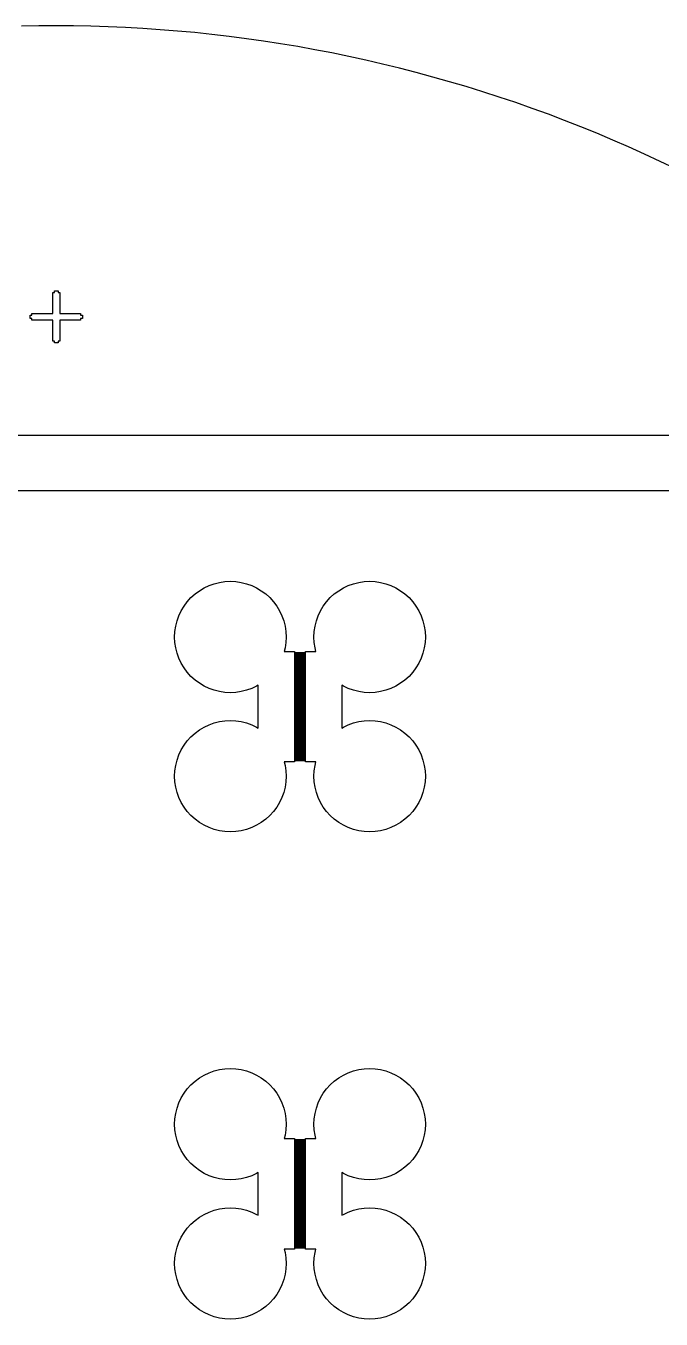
# Model space of a CAD drawing. Extents: x -18 to 83, y -18 to 83.
# Drawn here: x 31.16 to 53.96, y 36.5 to 82.95 of the extents above; entities that cross this region are included whole.
import ezdxf

# ---------------------------------------------------------------- set-up
doc = ezdxf.new("R2010")
doc.units = 0

msp = doc.modelspace()

# ---------------------------------------------------------------- linework, layer by layer
for p, q in [((31.6278, 82.9462), (31.0058, 82.9347)), ((32.25, 82.95), (31.6278, 82.9462)), ((32.8722, 82.9462), (32.25, 82.95)), ((33.4942, 82.9347), (32.8722, 82.9462)), ((34.1161, 82.9156), (33.4942, 82.9347)), ((34.7377, 82.8889), (34.1161, 82.9156)), ((35.3589, 82.8546), (34.7377, 82.8889)), ((35.9797, 82.8126), (35.3589, 82.8546)), ((36.5999, 82.763), (35.9797, 82.8126)), ((37.2195, 82.7059), (36.5999, 82.763)), ((37.8383, 82.6411), (37.2195, 82.7059)), ((38.4562, 82.5687), (37.8383, 82.6411)), ((39.0732, 82.4888), (38.4562, 82.5687)), ((39.6892, 82.4012), (39.0732, 82.4888)), ((40.3041, 82.3062), (39.6892, 82.4012)), ((40.9178, 82.2036), (40.3041, 82.3062)), ((41.5301, 82.0934), (40.9178, 82.2036)), ((42.1411, 81.9758), (41.5301, 82.0934)), ((42.7505, 81.8507), (42.1411, 81.9758)), ((43.3584, 81.7181), (42.7505, 81.8507)), ((43.9646, 81.578), (43.3584, 81.7181)), ((44.5691, 81.4306), (43.9646, 81.578)), ((45.1717, 81.2757), (44.5691, 81.4306)), ((45.7723, 81.1134), (45.1717, 81.2757)), ((46.3709, 80.9438), (45.7723, 81.1134)), ((46.9674, 80.7669), (46.3709, 80.9438)), ((47.5617, 80.5826), (46.9674, 80.7669)), ((48.1537, 80.3911), (47.5617, 80.5826)), ((48.7432, 80.1923), (48.1537, 80.3911)), ((49.3303, 79.9863), (48.7432, 80.1923)), ((49.9148, 79.7731), (49.3303, 79.9863)), ((50.4967, 79.5527), (49.9148, 79.7731)), ((51.0758, 79.3253), (50.4967, 79.5527)), ((51.652, 79.0907), (51.0758, 79.3253)), ((52.2254, 78.8491), (51.652, 79.0907)), ((52.7957, 78.6004), (52.2254, 78.8491)), ((53.363, 78.3448), (52.7957, 78.6004)), ((53.927, 78.0822), (53.363, 78.3448)), ((54.4878, 77.8128), (53.927, 78.0822)), ((32.1875, 73.375), (32.1875, 73.4375)), ((32.1875, 73.4375), (32.3125, 73.4375)), ((32.3125, 73.4375), (32.3125, 73.375)), ((32.125, 72.625), (32.125, 73.375)), ((32.125, 73.375), (32.1875, 73.375)), ((32.3125, 73.375), (32.375, 73.375)), ((32.375, 73.375), (32.375, 72.625)), ((31.3125, 72.4375), (31.3125, 72.5625)), ((31.3125, 72.5625), (31.375, 72.5625)), ((31.375, 72.5625), (31.375, 72.625)), ((31.375, 72.625), (32.125, 72.625)), ((32.375, 72.625), (33.125, 72.625)), ((33.125, 72.625), (33.125, 72.5625)), ((33.125, 72.5625), (33.1875, 72.5625)), ((33.1875, 72.5625), (33.1875, 72.4375)), ((31.375, 72.4375), (31.3125, 72.4375)), ((31.375, 72.375), (31.375, 72.4375)), ((32.125, 72.375), (31.375, 72.375)), ((32.125, 71.625), (32.125, 72.375)), ((33.125, 72.375), (32.375, 72.375)), ((32.375, 72.375), (32.375, 71.625)), ((33.1875, 72.4375), (33.125, 72.4375)), ((33.125, 72.4375), (33.125, 72.375)), ((32.1875, 71.625), (32.125, 71.625)), ((32.1875, 71.5625), (32.1875, 71.625)), ((32.3125, 71.5625), (32.1875, 71.5625)), ((32.375, 71.625), (32.3125, 71.625)), ((32.3125, 71.625), (32.3125, 71.5625)), ((-2.75, 68.25), (67.25, 68.25)), ((66.25, 66.25), (-1.75, 66.25)), ((37.3889, 62.6629), (37.5572, 62.7638)), ((37.5572, 62.7638), (37.7346, 62.8477)), ((37.7346, 62.8477), (37.9194, 62.9139)), ((37.9194, 62.9139), (38.1098, 62.9616)), ((38.1098, 62.9616), (38.304, 62.9904)), ((38.304, 62.9904), (38.5, 63)), ((38.5, 63), (38.696, 62.9904)), ((38.696, 62.9904), (38.8902, 62.9616)), ((38.8902, 62.9616), (39.0806, 62.9139)), ((39.0806, 62.9139), (39.2654, 62.8477)), ((39.2654, 62.8477), (39.4428, 62.7638)), ((39.4428, 62.7638), (39.6111, 62.6629)), ((42.3889, 62.6629), (42.5572, 62.7638)), ((42.5572, 62.7638), (42.7346, 62.8477)), ((42.7346, 62.8477), (42.9194, 62.9139)), ((42.9194, 62.9139), (43.1098, 62.9616)), ((43.1098, 62.9616), (43.304, 62.9904)), ((43.304, 62.9904), (43.5, 63)), ((43.5, 63), (43.696, 62.9904)), ((43.696, 62.9904), (43.8902, 62.9616)), ((43.8902, 62.9616), (44.0806, 62.9139)), ((44.0806, 62.9139), (44.2654, 62.8477)), ((44.2654, 62.8477), (44.4428, 62.7638)), ((44.4428, 62.7638), (44.6111, 62.6629)), ((36.8371, 62.1111), (36.954, 62.2688)), ((36.954, 62.2688), (37.0858, 62.4142)), ((37.0858, 62.4142), (37.2312, 62.546)), ((37.2312, 62.546), (37.3889, 62.6629)), ((39.6111, 62.6629), (39.7688, 62.546)), ((39.7688, 62.546), (39.9142, 62.4142)), ((39.9142, 62.4142), (40.046, 62.2688)), ((40.046, 62.2688), (40.1629, 62.1111)), ((41.8371, 62.1111), (41.954, 62.2688)), ((41.954, 62.2688), (42.0858, 62.4142)), ((42.0858, 62.4142), (42.2312, 62.546)), ((42.2312, 62.546), (42.3889, 62.6629)), ((44.6111, 62.6629), (44.7688, 62.546)), ((44.7688, 62.546), (44.9142, 62.4142)), ((44.9142, 62.4142), (45.046, 62.2688)), ((45.046, 62.2688), (45.1629, 62.1111)), ((36.6523, 61.7654), (36.7362, 61.9428)), ((36.7362, 61.9428), (36.8371, 62.1111)), ((40.1629, 62.1111), (40.2639, 61.9428)), ((40.2639, 61.9428), (40.3478, 61.7654)), ((41.6522, 61.7654), (41.7361, 61.9428)), ((41.7361, 61.9428), (41.8371, 62.1111)), ((45.1629, 62.1111), (45.2638, 61.9428)), ((45.2638, 61.9428), (45.3477, 61.7654)), ((36.5096, 61.196), (36.5384, 61.3902)), ((36.5384, 61.3902), (36.5861, 61.5806)), ((36.5861, 61.5806), (36.6523, 61.7654)), ((40.3478, 61.7654), (40.4139, 61.5806)), ((40.4139, 61.5806), (40.4616, 61.3902)), ((40.4616, 61.3902), (40.4904, 61.196)), ((41.5096, 61.196), (41.5384, 61.3902)), ((41.5384, 61.3902), (41.5861, 61.5806)), ((41.5861, 61.5806), (41.6522, 61.7654)), ((45.3477, 61.7654), (45.4139, 61.5806)), ((45.4139, 61.5806), (45.4616, 61.3902)), ((45.4616, 61.3902), (45.4904, 61.196)), ((36.5, 61), (36.5096, 61.196)), ((36.5096, 60.804), (36.5, 61)), ((40.4904, 61.196), (40.5, 61)), ((40.5, 61), (40.4904, 60.804)), ((41.5, 61), (41.5096, 61.196)), ((41.5096, 60.804), (41.5, 61)), ((45.4904, 61.196), (45.5, 61)), ((45.5, 61), (45.4904, 60.804)), ((36.5384, 60.6098), (36.5096, 60.804)), ((36.5861, 60.4194), (36.5384, 60.6098)), ((36.6523, 60.2346), (36.5861, 60.4194)), ((40.4616, 60.6098), (40.4303, 60.485)), ((40.4303, 60.485), (40.8, 60.485)), ((40.4904, 60.804), (40.4616, 60.6098)), ((40.8, 60.485), (40.8, 60.445)), ((40.8, 60.445), (41.2, 60.445)), ((41.2, 60.435), (40.8, 60.435)), ((40.8, 60.435), (40.8, 60.405)), ((40.8, 60.405), (41.2, 60.405)), ((41.2, 60.395), (40.8, 60.395)), ((40.8, 60.395), (40.8, 60.365)), ((41.2, 60.445), (41.2, 60.485)), ((41.2, 60.485), (41.5697, 60.485)), ((41.2, 60.405), (41.2, 60.435)), ((41.2, 60.365), (41.2, 60.395)), ((41.5384, 60.6098), (41.5096, 60.804)), ((41.5697, 60.485), (41.5384, 60.6098)), ((45.4139, 60.4194), (45.3477, 60.2346)), ((45.4616, 60.6098), (45.4139, 60.4194)), ((45.4904, 60.804), (45.4616, 60.6098)), ((36.7362, 60.0572), (36.6523, 60.2346)), ((36.8371, 59.8889), (36.7362, 60.0572)), ((40.8, 60.365), (41.2, 60.365)), ((41.2, 60.355), (40.8, 60.355)), ((40.8, 60.355), (40.8, 60.325)), ((40.8, 60.325), (41.2, 60.325)), ((41.2, 60.315), (40.8, 60.315)), ((40.8, 60.315), (40.8, 60.285)), ((40.8, 60.285), (41.2, 60.285)), ((41.2, 60.275), (40.8, 60.275)), ((40.8, 60.275), (40.8, 60.245)), ((40.8, 60.245), (41.2, 60.245)), ((41.2, 60.235), (40.8, 60.235)), ((40.8, 60.235), (40.8, 60.205)), ((40.8, 60.205), (41.2, 60.205)), ((41.2, 60.195), (40.8, 60.195)), ((40.8, 60.195), (40.8, 60.165)), ((40.8, 60.165), (41.2, 60.165)), ((41.2, 60.155), (40.8, 60.155)), ((40.8, 60.155), (40.8, 60.125)), ((40.8, 60.125), (41.2, 60.125)), ((41.2, 60.115), (40.8, 60.115)), ((40.8, 60.115), (40.8, 60.085)), ((40.8, 60.085), (41.2, 60.085)), ((41.2, 60.075), (40.8, 60.075)), ((40.8, 60.075), (40.8, 60.045)), ((40.8, 60.045), (41.2, 60.045)), ((41.2, 60.035), (40.8, 60.035)), ((40.8, 60.035), (40.8, 60.005)), ((40.8, 60.005), (41.2, 60.005)), ((41.2, 59.995), (40.8, 59.995)), ((40.8, 59.995), (40.8, 59.965)), ((40.8, 59.965), (41.2, 59.965)), ((41.2, 59.955), (40.8, 59.955)), ((40.8, 59.955), (40.8, 59.925)), ((40.8, 59.925), (41.2, 59.925)), ((41.2, 60.325), (41.2, 60.355)), ((41.2, 60.285), (41.2, 60.315)), ((41.2, 60.245), (41.2, 60.275)), ((41.2, 60.205), (41.2, 60.235)), ((41.2, 60.165), (41.2, 60.195)), ((41.2, 60.125), (41.2, 60.155)), ((41.2, 60.085), (41.2, 60.115)), ((41.2, 60.045), (41.2, 60.075)), ((41.2, 60.005), (41.2, 60.035)), ((41.2, 59.965), (41.2, 59.995)), ((41.2, 59.925), (41.2, 59.955)), ((45.2638, 60.0572), (45.1629, 59.8889)), ((45.3477, 60.2346), (45.2638, 60.0572)), ((36.954, 59.7312), (36.8371, 59.8889)), ((37.0858, 59.5858), (36.954, 59.7312)), ((37.2312, 59.454), (37.0858, 59.5858)), ((41.2, 59.915), (40.8, 59.915)), ((40.8, 59.915), (40.8, 59.885)), ((40.8, 59.885), (41.2, 59.885)), ((41.2, 59.875), (40.8, 59.875)), ((40.8, 59.875), (40.8, 59.845)), ((40.8, 59.845), (41.2, 59.845)), ((41.2, 59.835), (40.8, 59.835)), ((40.8, 59.835), (40.8, 59.805)), ((40.8, 59.805), (41.2, 59.805)), ((41.2, 59.795), (40.8, 59.795)), ((40.8, 59.795), (40.8, 59.765)), ((40.8, 59.765), (41.2, 59.765)), ((41.2, 59.755), (40.8, 59.755)), ((40.8, 59.755), (40.8, 59.725)), ((40.8, 59.725), (41.2, 59.725)), ((41.2, 59.715), (40.8, 59.715)), ((40.8, 59.715), (40.8, 59.685)), ((40.8, 59.685), (41.2, 59.685)), ((41.2, 59.675), (40.8, 59.675)), ((40.8, 59.675), (40.8, 59.645)), ((40.8, 59.645), (41.2, 59.645)), ((41.2, 59.635), (40.8, 59.635)), ((40.8, 59.635), (40.8, 59.605)), ((40.8, 59.605), (41.2, 59.605)), ((41.2, 59.595), (40.8, 59.595)), ((40.8, 59.595), (40.8, 59.565)), ((40.8, 59.565), (41.2, 59.565)), ((41.2, 59.555), (40.8, 59.555)), ((40.8, 59.555), (40.8, 59.525)), ((40.8, 59.525), (41.2, 59.525)), ((41.2, 59.515), (40.8, 59.515)), ((40.8, 59.515), (40.8, 59.485)), ((40.8, 59.485), (41.2, 59.485)), ((41.2, 59.475), (40.8, 59.475)), ((40.8, 59.475), (40.8, 59.445)), ((41.2, 59.885), (41.2, 59.915)), ((41.2, 59.845), (41.2, 59.875)), ((41.2, 59.805), (41.2, 59.835)), ((41.2, 59.765), (41.2, 59.795)), ((41.2, 59.725), (41.2, 59.755)), ((41.2, 59.685), (41.2, 59.715)), ((41.2, 59.645), (41.2, 59.675)), ((41.2, 59.605), (41.2, 59.635)), ((41.2, 59.565), (41.2, 59.595)), ((41.2, 59.525), (41.2, 59.555)), ((41.2, 59.485), (41.2, 59.515)), ((41.2, 59.445), (41.2, 59.475)), ((44.9142, 59.5858), (44.7688, 59.454)), ((45.046, 59.7312), (44.9142, 59.5858)), ((45.1629, 59.8889), (45.046, 59.7312)), ((37.3889, 59.3371), (37.2312, 59.454)), ((37.5572, 59.2361), (37.3889, 59.3371)), ((37.7346, 59.1522), (37.5572, 59.2361)), ((37.9194, 59.0861), (37.7346, 59.1522)), ((38.1098, 59.0384), (37.9194, 59.0861)), ((38.304, 59.0096), (38.1098, 59.0384)), ((38.5, 59), (38.304, 59.0096)), ((38.696, 59.0096), (38.5, 59)), ((38.8902, 59.0384), (38.696, 59.0096)), ((39.0806, 59.0861), (38.8902, 59.0384)), ((39.2654, 59.1522), (39.0806, 59.0861)), ((39.4428, 59.2361), (39.2654, 59.1522)), ((39.5, 59.2704), (39.4428, 59.2361)), ((39.5, 57.7296), (39.5, 59.2704)), ((40.8, 59.445), (41.2, 59.445)), ((41.2, 59.435), (40.8, 59.435)), ((40.8, 59.435), (40.8, 59.405)), ((40.8, 59.405), (41.2, 59.405)), ((41.2, 59.395), (40.8, 59.395)), ((40.8, 59.395), (40.8, 59.365)), ((40.8, 59.365), (41.2, 59.365)), ((41.2, 59.355), (40.8, 59.355)), ((40.8, 59.355), (40.8, 59.325)), ((40.8, 59.325), (41.2, 59.325)), ((41.2, 59.315), (40.8, 59.315)), ((40.8, 59.315), (40.8, 59.285)), ((40.8, 59.285), (41.2, 59.285)), ((41.2, 59.275), (40.8, 59.275)), ((40.8, 59.275), (40.8, 59.245)), ((40.8, 59.245), (41.2, 59.245)), ((41.2, 59.235), (40.8, 59.235)), ((40.8, 59.235), (40.8, 59.205)), ((40.8, 59.205), (41.2, 59.205)), ((41.2, 59.195), (40.8, 59.195)), ((40.8, 59.195), (40.8, 59.165)), ((40.8, 59.165), (41.2, 59.165)), ((41.2, 59.155), (40.8, 59.155)), ((40.8, 59.155), (40.8, 59.125)), ((40.8, 59.125), (41.2, 59.125)), ((41.2, 59.115), (40.8, 59.115)), ((40.8, 59.115), (40.8, 59.085)), ((40.8, 59.085), (41.2, 59.085)), ((41.2, 59.075), (40.8, 59.075)), ((40.8, 59.075), (40.8, 59.045)), ((40.8, 59.045), (41.2, 59.045)), ((41.2, 59.035), (40.8, 59.035)), ((40.8, 59.035), (40.8, 59.005)), ((40.8, 59.005), (41.2, 59.005)), ((41.2, 58.995), (40.8, 58.995)), ((40.8, 58.995), (40.8, 58.965)), ((41.2, 59.405), (41.2, 59.435)), ((41.2, 59.365), (41.2, 59.395)), ((41.2, 59.325), (41.2, 59.355)), ((41.2, 59.285), (41.2, 59.315)), ((41.2, 59.245), (41.2, 59.275)), ((41.2, 59.205), (41.2, 59.235)), ((41.2, 59.165), (41.2, 59.195)), ((41.2, 59.125), (41.2, 59.155)), ((41.2, 59.085), (41.2, 59.115)), ((41.2, 59.045), (41.2, 59.075)), ((41.2, 59.005), (41.2, 59.035)), ((41.2, 58.965), (41.2, 58.995)), ((42.5572, 59.2361), (42.5, 59.2704)), ((42.5, 59.2704), (42.5, 57.7296)), ((42.7346, 59.1522), (42.5572, 59.2361)), ((42.9194, 59.0861), (42.7346, 59.1522)), ((43.1098, 59.0384), (42.9194, 59.0861)), ((43.304, 59.0096), (43.1098, 59.0384)), ((43.5, 59), (43.304, 59.0096)), ((43.696, 59.0096), (43.5, 59)), ((43.8902, 59.0384), (43.696, 59.0096)), ((44.0806, 59.0861), (43.8902, 59.0384)), ((44.2654, 59.1522), (44.0806, 59.0861)), ((44.4428, 59.2361), (44.2654, 59.1522)), ((44.6111, 59.3371), (44.4428, 59.2361)), ((44.7688, 59.454), (44.6111, 59.3371)), ((40.8, 58.965), (41.2, 58.965)), ((41.2, 58.955), (40.8, 58.955)), ((40.8, 58.955), (40.8, 58.925)), ((40.8, 58.925), (41.2, 58.925)), ((41.2, 58.915), (40.8, 58.915)), ((40.8, 58.915), (40.8, 58.885)), ((40.8, 58.885), (41.2, 58.885)), ((41.2, 58.875), (40.8, 58.875)), ((40.8, 58.875), (40.8, 58.845)), ((40.8, 58.845), (41.2, 58.845)), ((41.2, 58.835), (40.8, 58.835)), ((40.8, 58.835), (40.8, 58.805)), ((40.8, 58.805), (41.2, 58.805)), ((41.2, 58.795), (40.8, 58.795)), ((40.8, 58.795), (40.8, 58.765)), ((40.8, 58.765), (41.2, 58.765)), ((41.2, 58.755), (40.8, 58.755)), ((40.8, 58.755), (40.8, 58.725)), ((40.8, 58.725), (41.2, 58.725)), ((41.2, 58.715), (40.8, 58.715)), ((40.8, 58.715), (40.8, 58.685)), ((40.8, 58.685), (41.2, 58.685)), ((41.2, 58.675), (40.8, 58.675)), ((40.8, 58.675), (40.8, 58.645)), ((40.8, 58.645), (41.2, 58.645)), ((41.2, 58.635), (40.8, 58.635)), ((40.8, 58.635), (40.8, 58.605)), ((40.8, 58.605), (41.2, 58.605)), ((41.2, 58.595), (40.8, 58.595)), ((40.8, 58.595), (40.8, 58.565)), ((40.8, 58.565), (41.2, 58.565)), ((41.2, 58.555), (40.8, 58.555)), ((40.8, 58.555), (40.8, 58.525)), ((41.2, 58.925), (41.2, 58.955)), ((41.2, 58.885), (41.2, 58.915)), ((41.2, 58.845), (41.2, 58.875)), ((41.2, 58.805), (41.2, 58.835)), ((41.2, 58.765), (41.2, 58.795)), ((41.2, 58.725), (41.2, 58.755)), ((41.2, 58.685), (41.2, 58.715)), ((41.2, 58.645), (41.2, 58.675)), ((41.2, 58.605), (41.2, 58.635)), ((41.2, 58.565), (41.2, 58.595)), ((41.2, 58.525), (41.2, 58.555)), ((40.8, 58.525), (41.2, 58.525)), ((41.2, 58.515), (40.8, 58.515)), ((40.8, 58.515), (40.8, 58.485)), ((40.8, 58.485), (41.2, 58.485)), ((41.2, 58.475), (40.8, 58.475)), ((40.8, 58.475), (40.8, 58.445)), ((40.8, 58.445), (41.2, 58.445)), ((41.2, 58.435), (40.8, 58.435)), ((40.8, 58.435), (40.8, 58.405)), ((40.8, 58.405), (41.2, 58.405)), ((41.2, 58.395), (40.8, 58.395)), ((40.8, 58.395), (40.8, 58.365)), ((40.8, 58.365), (41.2, 58.365)), ((41.2, 58.355), (40.8, 58.355)), ((40.8, 58.355), (40.8, 58.325)), ((40.8, 58.325), (41.2, 58.325)), ((41.2, 58.315), (40.8, 58.315)), ((40.8, 58.315), (40.8, 58.285)), ((40.8, 58.285), (41.2, 58.285)), ((41.2, 58.275), (40.8, 58.275)), ((40.8, 58.275), (40.8, 58.245)), ((40.8, 58.245), (41.2, 58.245)), ((41.2, 58.235), (40.8, 58.235)), ((40.8, 58.235), (40.8, 58.205)), ((40.8, 58.205), (41.2, 58.205)), ((41.2, 58.195), (40.8, 58.195)), ((40.8, 58.195), (40.8, 58.165)), ((40.8, 58.165), (41.2, 58.165)), ((41.2, 58.155), (40.8, 58.155)), ((40.8, 58.155), (40.8, 58.125)), ((40.8, 58.125), (41.2, 58.125)), ((41.2, 58.115), (40.8, 58.115)), ((40.8, 58.115), (40.8, 58.085)), ((40.8, 58.085), (41.2, 58.085)), ((41.2, 58.075), (40.8, 58.075)), ((40.8, 58.075), (40.8, 58.045)), ((41.2, 58.485), (41.2, 58.515)), ((41.2, 58.445), (41.2, 58.475)), ((41.2, 58.405), (41.2, 58.435)), ((41.2, 58.365), (41.2, 58.395)), ((41.2, 58.325), (41.2, 58.355)), ((41.2, 58.285), (41.2, 58.315)), ((41.2, 58.245), (41.2, 58.275)), ((41.2, 58.205), (41.2, 58.235)), ((41.2, 58.165), (41.2, 58.195)), ((41.2, 58.125), (41.2, 58.155)), ((41.2, 58.085), (41.2, 58.115)), ((41.2, 58.045), (41.2, 58.075)), ((37.2312, 57.546), (37.3889, 57.6629)), ((37.3889, 57.6629), (37.5572, 57.7639)), ((37.5572, 57.7639), (37.7346, 57.8478)), ((37.7346, 57.8478), (37.9194, 57.9139)), ((37.9194, 57.9139), (38.1098, 57.9616)), ((38.1098, 57.9616), (38.304, 57.9904)), ((38.304, 57.9904), (38.5, 58)), ((38.5, 58), (38.696, 57.9904)), ((38.696, 57.9904), (38.8902, 57.9616)), ((38.8902, 57.9616), (39.0806, 57.9139)), ((39.0806, 57.9139), (39.2654, 57.8478)), ((39.2654, 57.8478), (39.4428, 57.7639)), ((39.4428, 57.7639), (39.5, 57.7296)), ((40.8, 58.045), (41.2, 58.045)), ((41.2, 58.035), (40.8, 58.035)), ((40.8, 58.035), (40.8, 58.005)), ((40.8, 58.005), (41.2, 58.005)), ((41.2, 57.995), (40.8, 57.995)), ((40.8, 57.995), (40.8, 57.965)), ((40.8, 57.965), (41.2, 57.965)), ((41.2, 57.955), (40.8, 57.955)), ((40.8, 57.955), (40.8, 57.925)), ((40.8, 57.925), (41.2, 57.925)), ((41.2, 57.915), (40.8, 57.915)), ((40.8, 57.915), (40.8, 57.885)), ((40.8, 57.885), (41.2, 57.885)), ((41.2, 57.875), (40.8, 57.875)), ((40.8, 57.875), (40.8, 57.845)), ((40.8, 57.845), (41.2, 57.845)), ((41.2, 57.835), (40.8, 57.835)), ((40.8, 57.835), (40.8, 57.805)), ((40.8, 57.805), (41.2, 57.805)), ((41.2, 57.795), (40.8, 57.795)), ((40.8, 57.795), (40.8, 57.765)), ((40.8, 57.765), (41.2, 57.765)), ((41.2, 57.755), (40.8, 57.755)), ((40.8, 57.755), (40.8, 57.725)), ((40.8, 57.725), (41.2, 57.725)), ((41.2, 57.715), (40.8, 57.715)), ((40.8, 57.715), (40.8, 57.685)), ((40.8, 57.685), (41.2, 57.685)), ((41.2, 57.675), (40.8, 57.675)), ((40.8, 57.675), (40.8, 57.645)), ((40.8, 57.645), (41.2, 57.645)), ((41.2, 57.635), (40.8, 57.635)), ((40.8, 57.635), (40.8, 57.605)), ((40.8, 57.605), (41.2, 57.605)), ((41.2, 58.005), (41.2, 58.035)), ((41.2, 57.965), (41.2, 57.995)), ((41.2, 57.925), (41.2, 57.955)), ((41.2, 57.885), (41.2, 57.915)), ((41.2, 57.845), (41.2, 57.875)), ((41.2, 57.805), (41.2, 57.835)), ((41.2, 57.765), (41.2, 57.795)), ((41.2, 57.725), (41.2, 57.755)), ((41.2, 57.685), (41.2, 57.715)), ((41.2, 57.645), (41.2, 57.675)), ((41.2, 57.605), (41.2, 57.635)), ((42.5, 57.7296), (42.5572, 57.7639)), ((42.5572, 57.7639), (42.7346, 57.8478)), ((42.7346, 57.8478), (42.9194, 57.9139)), ((42.9194, 57.9139), (43.1098, 57.9616)), ((43.1098, 57.9616), (43.304, 57.9904)), ((43.304, 57.9904), (43.5, 58)), ((43.5, 58), (43.696, 57.9904)), ((43.696, 57.9904), (43.8902, 57.9616)), ((43.8902, 57.9616), (44.0806, 57.9139)), ((44.0806, 57.9139), (44.2654, 57.8478)), ((44.2654, 57.8478), (44.4428, 57.7639)), ((44.4428, 57.7639), (44.6111, 57.6629)), ((44.6111, 57.6629), (44.7688, 57.546)), ((36.8371, 57.1111), (36.954, 57.2688)), ((36.954, 57.2688), (37.0858, 57.4142)), ((37.0858, 57.4142), (37.2312, 57.546)), ((41.2, 57.595), (40.8, 57.595)), ((40.8, 57.595), (40.8, 57.565)), ((40.8, 57.565), (41.2, 57.565)), ((41.2, 57.555), (40.8, 57.555)), ((40.8, 57.555), (40.8, 57.525)), ((40.8, 57.525), (41.2, 57.525)), ((41.2, 57.515), (40.8, 57.515)), ((40.8, 57.515), (40.8, 57.485)), ((40.8, 57.485), (41.2, 57.485)), ((41.2, 57.475), (40.8, 57.475)), ((40.8, 57.475), (40.8, 57.445)), ((40.8, 57.445), (41.2, 57.445)), ((41.2, 57.435), (40.8, 57.435)), ((40.8, 57.435), (40.8, 57.405)), ((40.8, 57.405), (41.2, 57.405)), ((41.2, 57.395), (40.8, 57.395)), ((40.8, 57.395), (40.8, 57.365)), ((40.8, 57.365), (41.2, 57.365)), ((41.2, 57.355), (40.8, 57.355)), ((40.8, 57.355), (40.8, 57.325)), ((40.8, 57.325), (41.2, 57.325)), ((41.2, 57.315), (40.8, 57.315)), ((40.8, 57.315), (40.8, 57.285)), ((40.8, 57.285), (41.2, 57.285)), ((41.2, 57.275), (40.8, 57.275)), ((40.8, 57.275), (40.8, 57.245)), ((40.8, 57.245), (41.2, 57.245)), ((41.2, 57.235), (40.8, 57.235)), ((40.8, 57.235), (40.8, 57.205)), ((40.8, 57.205), (41.2, 57.205)), ((41.2, 57.195), (40.8, 57.195)), ((40.8, 57.195), (40.8, 57.165)), ((40.8, 57.165), (41.2, 57.165)), ((41.2, 57.155), (40.8, 57.155)), ((40.8, 57.155), (40.8, 57.125)), ((41.2, 57.565), (41.2, 57.595)), ((41.2, 57.525), (41.2, 57.555)), ((41.2, 57.485), (41.2, 57.515)), ((41.2, 57.445), (41.2, 57.475)), ((41.2, 57.405), (41.2, 57.435)), ((41.2, 57.365), (41.2, 57.395)), ((41.2, 57.325), (41.2, 57.355)), ((41.2, 57.285), (41.2, 57.315)), ((41.2, 57.245), (41.2, 57.275)), ((41.2, 57.205), (41.2, 57.235)), ((41.2, 57.165), (41.2, 57.195)), ((41.2, 57.125), (41.2, 57.155)), ((44.7688, 57.546), (44.9142, 57.4142)), ((44.9142, 57.4142), (45.046, 57.2688)), ((45.046, 57.2688), (45.1629, 57.1111)), ((36.5861, 56.5806), (36.6523, 56.7654)), ((36.6523, 56.7654), (36.7362, 56.9428)), ((36.7362, 56.9428), (36.8371, 57.1111)), ((40.8, 57.125), (41.2, 57.125)), ((41.2, 57.115), (40.8, 57.115)), ((40.8, 57.115), (40.8, 57.085)), ((40.8, 57.085), (41.2, 57.085)), ((41.2, 57.075), (40.8, 57.075)), ((40.8, 57.075), (40.8, 57.045)), ((40.8, 57.045), (41.2, 57.045)), ((41.2, 57.035), (40.8, 57.035)), ((40.8, 57.035), (40.8, 57.005)), ((40.8, 57.005), (41.2, 57.005)), ((41.2, 56.995), (40.8, 56.995)), ((40.8, 56.995), (40.8, 56.965)), ((40.8, 56.965), (41.2, 56.965)), ((41.2, 56.955), (40.8, 56.955)), ((40.8, 56.955), (40.8, 56.925)), ((40.8, 56.925), (41.2, 56.925)), ((41.2, 56.915), (40.8, 56.915)), ((40.8, 56.915), (40.8, 56.885)), ((40.8, 56.885), (41.2, 56.885)), ((41.2, 56.875), (40.8, 56.875)), ((40.8, 56.875), (40.8, 56.845)), ((40.8, 56.845), (41.2, 56.845)), ((41.2, 56.835), (40.8, 56.835)), ((40.8, 56.835), (40.8, 56.805)), ((40.8, 56.805), (41.2, 56.805)), ((41.2, 56.795), (40.8, 56.795)), ((40.8, 56.795), (40.8, 56.765)), ((40.8, 56.765), (41.2, 56.765)), ((41.2, 56.755), (40.8, 56.755)), ((40.8, 56.755), (40.8, 56.725)), ((40.8, 56.725), (41.2, 56.725)), ((41.2, 56.715), (40.8, 56.715)), ((40.8, 56.715), (40.8, 56.685)), ((40.8, 56.685), (41.2, 56.685)), ((41.2, 56.675), (40.8, 56.675)), ((40.8, 56.675), (40.8, 56.645)), ((41.2, 57.085), (41.2, 57.115)), ((41.2, 57.045), (41.2, 57.075)), ((41.2, 57.005), (41.2, 57.035)), ((41.2, 56.965), (41.2, 56.995)), ((41.2, 56.925), (41.2, 56.955)), ((41.2, 56.885), (41.2, 56.915)), ((41.2, 56.845), (41.2, 56.875)), ((41.2, 56.805), (41.2, 56.835)), ((41.2, 56.765), (41.2, 56.795)), ((41.2, 56.725), (41.2, 56.755)), ((41.2, 56.685), (41.2, 56.715)), ((41.2, 56.645), (41.2, 56.675)), ((45.1629, 57.1111), (45.2638, 56.9428)), ((45.2638, 56.9428), (45.3477, 56.7654)), ((45.3477, 56.7654), (45.4139, 56.5806)), ((36.5096, 56.196), (36.5384, 56.3902)), ((36.5384, 56.3902), (36.5861, 56.5806)), ((40.8, 56.515), (40.4303, 56.515)), ((40.4303, 56.515), (40.4616, 56.3902)), ((40.4616, 56.3902), (40.4904, 56.196)), ((40.8, 56.645), (41.2, 56.645)), ((41.2, 56.635), (40.8, 56.635)), ((40.8, 56.635), (40.8, 56.605)), ((40.8, 56.605), (41.2, 56.605)), ((41.2, 56.595), (40.8, 56.595)), ((40.8, 56.595), (40.8, 56.565)), ((40.8, 56.565), (41.2, 56.565)), ((41.2, 56.555), (40.8, 56.555)), ((40.8, 56.555), (40.8, 56.515)), ((41.2, 56.605), (41.2, 56.635)), ((41.2, 56.565), (41.2, 56.595)), ((41.2, 56.515), (41.2, 56.555)), ((41.5697, 56.515), (41.2, 56.515)), ((41.5096, 56.196), (41.5384, 56.3902)), ((41.5384, 56.3902), (41.5697, 56.515)), ((45.4139, 56.5806), (45.4616, 56.3902)), ((45.4616, 56.3902), (45.4904, 56.196)), ((36.5, 56), (36.5096, 56.196)), ((36.5096, 55.804), (36.5, 56)), ((36.5384, 55.6098), (36.5096, 55.804)), ((40.4904, 55.804), (40.4616, 55.6098)), ((40.4904, 56.196), (40.5, 56)), ((40.5, 56), (40.4904, 55.804)), ((41.5, 56), (41.5096, 56.196)), ((41.5096, 55.804), (41.5, 56)), ((41.5384, 55.6098), (41.5096, 55.804)), ((45.4904, 55.804), (45.4616, 55.6098)), ((45.4904, 56.196), (45.5, 56)), ((45.5, 56), (45.4904, 55.804)), ((36.5861, 55.4194), (36.5384, 55.6098)), ((36.6523, 55.2346), (36.5861, 55.4194)), ((40.4139, 55.4194), (40.3478, 55.2346)), ((40.4616, 55.6098), (40.4139, 55.4194)), ((41.5861, 55.4194), (41.5384, 55.6098)), ((41.6522, 55.2346), (41.5861, 55.4194)), ((45.4139, 55.4194), (45.3477, 55.2346)), ((45.4616, 55.6098), (45.4139, 55.4194)), ((36.7362, 55.0572), (36.6523, 55.2346)), ((36.8371, 54.8889), (36.7362, 55.0572)), ((36.954, 54.7312), (36.8371, 54.8889)), ((40.1629, 54.8889), (40.046, 54.7312)), ((40.2639, 55.0572), (40.1629, 54.8889)), ((40.3478, 55.2346), (40.2639, 55.0572)), ((41.7361, 55.0572), (41.6522, 55.2346)), ((41.8371, 54.8889), (41.7361, 55.0572)), ((41.954, 54.7312), (41.8371, 54.8889)), ((45.1629, 54.8889), (45.046, 54.7312)), ((45.2638, 55.0572), (45.1629, 54.8889)), ((45.3477, 55.2346), (45.2638, 55.0572)), ((37.0858, 54.5858), (36.954, 54.7312)), ((37.2312, 54.454), (37.0858, 54.5858)), ((37.3889, 54.3371), (37.2312, 54.454)), ((39.7688, 54.454), (39.6111, 54.3371)), ((39.9142, 54.5858), (39.7688, 54.454)), ((40.046, 54.7312), (39.9142, 54.5858)), ((42.0858, 54.5858), (41.954, 54.7312)), ((42.2312, 54.454), (42.0858, 54.5858)), ((42.3889, 54.3371), (42.2312, 54.454)), ((44.7688, 54.454), (44.6111, 54.3371)), ((44.9142, 54.5858), (44.7688, 54.454)), ((45.046, 54.7312), (44.9142, 54.5858)), ((37.5572, 54.2362), (37.3889, 54.3371)), ((37.7346, 54.1523), (37.5572, 54.2362)), ((37.9194, 54.0861), (37.7346, 54.1523)), ((38.1098, 54.0384), (37.9194, 54.0861)), ((38.304, 54.0096), (38.1098, 54.0384)), ((38.5, 54), (38.304, 54.0096)), ((38.696, 54.0096), (38.5, 54)), ((38.8902, 54.0384), (38.696, 54.0096)), ((39.0806, 54.0861), (38.8902, 54.0384)), ((39.2654, 54.1523), (39.0806, 54.0861)), ((39.4428, 54.2362), (39.2654, 54.1523)), ((39.6111, 54.3371), (39.4428, 54.2362)), ((42.5572, 54.2362), (42.3889, 54.3371)), ((42.7346, 54.1523), (42.5572, 54.2362)), ((42.9194, 54.0861), (42.7346, 54.1523)), ((43.1098, 54.0384), (42.9194, 54.0861)), ((43.304, 54.0096), (43.1098, 54.0384)), ((43.5, 54), (43.304, 54.0096)), ((43.696, 54.0096), (43.5, 54)), ((43.8902, 54.0384), (43.696, 54.0096)), ((44.0806, 54.0861), (43.8902, 54.0384)), ((44.2654, 54.1523), (44.0806, 54.0861)), ((44.4428, 54.2362), (44.2654, 54.1523)), ((44.6111, 54.3371), (44.4428, 54.2362)), ((37.2312, 45.046), (37.3889, 45.1629)), ((37.3889, 45.1629), (37.5572, 45.2638)), ((37.5572, 45.2638), (37.7346, 45.3477)), ((37.7346, 45.3477), (37.9194, 45.4139)), ((37.9194, 45.4139), (38.1098, 45.4616)), ((38.1098, 45.4616), (38.304, 45.4904)), ((38.304, 45.4904), (38.5, 45.5)), ((38.5, 45.5), (38.696, 45.4904)), ((38.696, 45.4904), (38.8902, 45.4616)), ((38.8902, 45.4616), (39.0806, 45.4139)), ((39.0806, 45.4139), (39.2654, 45.3477)), ((39.2654, 45.3477), (39.4428, 45.2638)), ((39.4428, 45.2638), (39.6111, 45.1629)), ((39.6111, 45.1629), (39.7688, 45.046)), ((42.2312, 45.046), (42.3889, 45.1629)), ((42.3889, 45.1629), (42.5572, 45.2638)), ((42.5572, 45.2638), (42.7346, 45.3477)), ((42.7346, 45.3477), (42.9194, 45.4139)), ((42.9194, 45.4139), (43.1098, 45.4616)), ((43.1098, 45.4616), (43.304, 45.4904)), ((43.304, 45.4904), (43.5, 45.5)), ((43.5, 45.5), (43.696, 45.4904)), ((43.696, 45.4904), (43.8902, 45.4616)), ((43.8902, 45.4616), (44.0806, 45.4139)), ((44.0806, 45.4139), (44.2654, 45.3477)), ((44.2654, 45.3477), (44.4428, 45.2638)), ((44.4428, 45.2638), (44.6111, 45.1629)), ((44.6111, 45.1629), (44.7688, 45.046)), ((36.7362, 44.4428), (36.8371, 44.6111)), ((36.8371, 44.6111), (36.954, 44.7688)), ((36.954, 44.7688), (37.0858, 44.9142)), ((37.0858, 44.9142), (37.2312, 45.046)), ((39.7688, 45.046), (39.9142, 44.9142)), ((39.9142, 44.9142), (40.046, 44.7688)), ((40.046, 44.7688), (40.1629, 44.6111)), ((40.1629, 44.6111), (40.2639, 44.4428)), ((41.7361, 44.4428), (41.8371, 44.6111)), ((41.8371, 44.6111), (41.954, 44.7688)), ((41.954, 44.7688), (42.0858, 44.9142)), ((42.0858, 44.9142), (42.2312, 45.046)), ((44.7688, 45.046), (44.9142, 44.9142)), ((44.9142, 44.9142), (45.046, 44.7688)), ((45.046, 44.7688), (45.1629, 44.6111)), ((45.1629, 44.6111), (45.2638, 44.4428)), ((36.5861, 44.0806), (36.6523, 44.2654)), ((36.6523, 44.2654), (36.7362, 44.4428)), ((40.2639, 44.4428), (40.3478, 44.2654)), ((40.3478, 44.2654), (40.4139, 44.0806)), ((41.5861, 44.0806), (41.6522, 44.2654)), ((41.6522, 44.2654), (41.7361, 44.4428)), ((45.2638, 44.4428), (45.3477, 44.2654)), ((45.3477, 44.2654), (45.4139, 44.0806)), ((36.5, 43.5), (36.5096, 43.696)), ((36.5096, 43.696), (36.5384, 43.8902)), ((36.5384, 43.8902), (36.5861, 44.0806)), ((40.4139, 44.0806), (40.4616, 43.8902)), ((40.4616, 43.8902), (40.4904, 43.696)), ((40.4904, 43.696), (40.5, 43.5)), ((41.5, 43.5), (41.5096, 43.696)), ((41.5096, 43.696), (41.5384, 43.8902)), ((41.5384, 43.8902), (41.5861, 44.0806)), ((45.4139, 44.0806), (45.4616, 43.8902)), ((45.4616, 43.8902), (45.4904, 43.696)), ((45.4904, 43.696), (45.5, 43.5)), ((36.5096, 43.304), (36.5, 43.5)), ((36.5384, 43.1098), (36.5096, 43.304)), ((40.4904, 43.304), (40.4616, 43.1098)), ((40.5, 43.5), (40.4904, 43.304)), ((41.5096, 43.304), (41.5, 43.5)), ((41.5384, 43.1098), (41.5096, 43.304)), ((45.4904, 43.304), (45.4616, 43.1098)), ((45.5, 43.5), (45.4904, 43.304)), ((36.5861, 42.9194), (36.5384, 43.1098)), ((36.6523, 42.7346), (36.5861, 42.9194)), ((36.7362, 42.5572), (36.6523, 42.7346)), ((40.4616, 43.1098), (40.4303, 42.985)), ((40.4303, 42.985), (40.8, 42.985)), ((40.8, 42.985), (40.8, 42.945)), ((40.8, 42.945), (41.2, 42.945)), ((41.2, 42.935), (40.8, 42.935)), ((40.8, 42.935), (40.8, 42.905)), ((40.8, 42.905), (41.2, 42.905)), ((41.2, 42.895), (40.8, 42.895)), ((40.8, 42.895), (40.8, 42.865)), ((40.8, 42.865), (41.2, 42.865)), ((41.2, 42.855), (40.8, 42.855)), ((40.8, 42.855), (40.8, 42.825)), ((40.8, 42.825), (41.2, 42.825)), ((41.2, 42.815), (40.8, 42.815)), ((40.8, 42.815), (40.8, 42.785)), ((40.8, 42.785), (41.2, 42.785)), ((41.2, 42.775), (40.8, 42.775)), ((40.8, 42.775), (40.8, 42.745)), ((40.8, 42.745), (41.2, 42.745)), ((41.2, 42.735), (40.8, 42.735)), ((40.8, 42.735), (40.8, 42.705)), ((41.2, 42.945), (41.2, 42.985)), ((41.2, 42.985), (41.5697, 42.985)), ((41.2, 42.905), (41.2, 42.935)), ((41.2, 42.865), (41.2, 42.895)), ((41.2, 42.825), (41.2, 42.855)), ((41.2, 42.785), (41.2, 42.815)), ((41.2, 42.745), (41.2, 42.775)), ((41.2, 42.705), (41.2, 42.735)), ((41.5697, 42.985), (41.5384, 43.1098)), ((45.3477, 42.7346), (45.2638, 42.5572)), ((45.4139, 42.9194), (45.3477, 42.7346)), ((45.4616, 43.1098), (45.4139, 42.9194)), ((36.8371, 42.3889), (36.7362, 42.5572)), ((36.954, 42.2312), (36.8371, 42.3889)), ((40.8, 42.705), (41.2, 42.705)), ((41.2, 42.695), (40.8, 42.695)), ((40.8, 42.695), (40.8, 42.665)), ((40.8, 42.665), (41.2, 42.665)), ((41.2, 42.655), (40.8, 42.655)), ((40.8, 42.655), (40.8, 42.625)), ((40.8, 42.625), (41.2, 42.625)), ((41.2, 42.615), (40.8, 42.615)), ((40.8, 42.615), (40.8, 42.585)), ((40.8, 42.585), (41.2, 42.585)), ((41.2, 42.575), (40.8, 42.575)), ((40.8, 42.575), (40.8, 42.545)), ((40.8, 42.545), (41.2, 42.545)), ((41.2, 42.535), (40.8, 42.535)), ((40.8, 42.535), (40.8, 42.505)), ((40.8, 42.505), (41.2, 42.505)), ((41.2, 42.495), (40.8, 42.495)), ((40.8, 42.495), (40.8, 42.465)), ((40.8, 42.465), (41.2, 42.465)), ((41.2, 42.455), (40.8, 42.455)), ((40.8, 42.455), (40.8, 42.425)), ((40.8, 42.425), (41.2, 42.425)), ((41.2, 42.415), (40.8, 42.415)), ((40.8, 42.415), (40.8, 42.385)), ((40.8, 42.385), (41.2, 42.385)), ((41.2, 42.375), (40.8, 42.375)), ((40.8, 42.375), (40.8, 42.345)), ((40.8, 42.345), (41.2, 42.345)), ((41.2, 42.335), (40.8, 42.335)), ((40.8, 42.335), (40.8, 42.305)), ((40.8, 42.305), (41.2, 42.305)), ((41.2, 42.295), (40.8, 42.295)), ((40.8, 42.295), (40.8, 42.265)), ((41.2, 42.665), (41.2, 42.695)), ((41.2, 42.625), (41.2, 42.655)), ((41.2, 42.585), (41.2, 42.615)), ((41.2, 42.545), (41.2, 42.575)), ((41.2, 42.505), (41.2, 42.535)), ((41.2, 42.465), (41.2, 42.495)), ((41.2, 42.425), (41.2, 42.455)), ((41.2, 42.385), (41.2, 42.415)), ((41.2, 42.345), (41.2, 42.375)), ((41.2, 42.305), (41.2, 42.335)), ((41.2, 42.265), (41.2, 42.295)), ((45.1629, 42.3889), (45.046, 42.2312)), ((45.2638, 42.5572), (45.1629, 42.3889)), ((37.0858, 42.0858), (36.954, 42.2312)), ((37.2312, 41.954), (37.0858, 42.0858)), ((37.3889, 41.8371), (37.2312, 41.954)), ((37.5572, 41.7361), (37.3889, 41.8371)), ((40.8, 42.265), (41.2, 42.265)), ((41.2, 42.255), (40.8, 42.255)), ((40.8, 42.255), (40.8, 42.225)), ((40.8, 42.225), (41.2, 42.225)), ((41.2, 42.215), (40.8, 42.215)), ((40.8, 42.215), (40.8, 42.185)), ((40.8, 42.185), (41.2, 42.185)), ((41.2, 42.175), (40.8, 42.175)), ((40.8, 42.175), (40.8, 42.145)), ((40.8, 42.145), (41.2, 42.145)), ((41.2, 42.135), (40.8, 42.135)), ((40.8, 42.135), (40.8, 42.105)), ((40.8, 42.105), (41.2, 42.105)), ((41.2, 42.095), (40.8, 42.095)), ((40.8, 42.095), (40.8, 42.065)), ((40.8, 42.065), (41.2, 42.065)), ((41.2, 42.055), (40.8, 42.055)), ((40.8, 42.055), (40.8, 42.025)), ((40.8, 42.025), (41.2, 42.025)), ((41.2, 42.015), (40.8, 42.015)), ((40.8, 42.015), (40.8, 41.985)), ((40.8, 41.985), (41.2, 41.985)), ((41.2, 41.975), (40.8, 41.975)), ((40.8, 41.975), (40.8, 41.945)), ((40.8, 41.945), (41.2, 41.945)), ((41.2, 41.935), (40.8, 41.935)), ((40.8, 41.935), (40.8, 41.905)), ((40.8, 41.905), (41.2, 41.905)), ((41.2, 41.895), (40.8, 41.895)), ((40.8, 41.895), (40.8, 41.865)), ((40.8, 41.865), (41.2, 41.865)), ((41.2, 41.855), (40.8, 41.855)), ((40.8, 41.855), (40.8, 41.825)), ((40.8, 41.825), (41.2, 41.825)), ((41.2, 41.815), (40.8, 41.815)), ((40.8, 41.815), (40.8, 41.785)), ((41.2, 42.225), (41.2, 42.255)), ((41.2, 42.185), (41.2, 42.215)), ((41.2, 42.145), (41.2, 42.175)), ((41.2, 42.105), (41.2, 42.135)), ((41.2, 42.065), (41.2, 42.095)), ((41.2, 42.025), (41.2, 42.055)), ((41.2, 41.985), (41.2, 42.015)), ((41.2, 41.945), (41.2, 41.975)), ((41.2, 41.905), (41.2, 41.935)), ((41.2, 41.865), (41.2, 41.895)), ((41.2, 41.825), (41.2, 41.855)), ((41.2, 41.785), (41.2, 41.815)), ((44.6111, 41.8371), (44.4428, 41.7361)), ((44.7688, 41.954), (44.6111, 41.8371)), ((44.9142, 42.0858), (44.7688, 41.954)), ((45.046, 42.2312), (44.9142, 42.0858)), ((37.7346, 41.6522), (37.5572, 41.7361)), ((37.9194, 41.5861), (37.7346, 41.6522)), ((38.1098, 41.5384), (37.9194, 41.5861)), ((38.304, 41.5096), (38.1098, 41.5384)), ((38.5, 41.5), (38.304, 41.5096)), ((38.696, 41.5096), (38.5, 41.5)), ((38.8902, 41.5384), (38.696, 41.5096)), ((39.0806, 41.5861), (38.8902, 41.5384)), ((39.2654, 41.6522), (39.0806, 41.5861)), ((39.4428, 41.7361), (39.2654, 41.6522)), ((39.5, 41.7704), (39.4428, 41.7361)), ((39.5, 40.2296), (39.5, 41.7704)), ((40.8, 41.785), (41.2, 41.785)), ((41.2, 41.775), (40.8, 41.775)), ((40.8, 41.775), (40.8, 41.745)), ((40.8, 41.745), (41.2, 41.745)), ((41.2, 41.735), (40.8, 41.735)), ((40.8, 41.735), (40.8, 41.705)), ((40.8, 41.705), (41.2, 41.705)), ((41.2, 41.695), (40.8, 41.695)), ((40.8, 41.695), (40.8, 41.665)), ((40.8, 41.665), (41.2, 41.665)), ((41.2, 41.655), (40.8, 41.655)), ((40.8, 41.655), (40.8, 41.625)), ((40.8, 41.625), (41.2, 41.625)), ((41.2, 41.615), (40.8, 41.615)), ((40.8, 41.615), (40.8, 41.585)), ((40.8, 41.585), (41.2, 41.585)), ((41.2, 41.575), (40.8, 41.575)), ((40.8, 41.575), (40.8, 41.545)), ((40.8, 41.545), (41.2, 41.545)), ((41.2, 41.535), (40.8, 41.535)), ((40.8, 41.535), (40.8, 41.505)), ((40.8, 41.505), (41.2, 41.505)), ((41.2, 41.495), (40.8, 41.495)), ((40.8, 41.495), (40.8, 41.465)), ((40.8, 41.465), (41.2, 41.465)), ((41.2, 41.455), (40.8, 41.455)), ((40.8, 41.455), (40.8, 41.425)), ((40.8, 41.425), (41.2, 41.425)), ((41.2, 41.415), (40.8, 41.415)), ((40.8, 41.415), (40.8, 41.385)), ((40.8, 41.385), (41.2, 41.385)), ((41.2, 41.375), (40.8, 41.375)), ((40.8, 41.375), (40.8, 41.345)), ((40.8, 41.345), (41.2, 41.345)), ((41.2, 41.745), (41.2, 41.775)), ((41.2, 41.705), (41.2, 41.735)), ((41.2, 41.665), (41.2, 41.695)), ((41.2, 41.625), (41.2, 41.655)), ((41.2, 41.585), (41.2, 41.615)), ((41.2, 41.545), (41.2, 41.575)), ((41.2, 41.505), (41.2, 41.535)), ((41.2, 41.465), (41.2, 41.495)), ((41.2, 41.425), (41.2, 41.455)), ((41.2, 41.385), (41.2, 41.415)), ((41.2, 41.345), (41.2, 41.375)), ((42.5572, 41.7361), (42.5, 41.7704)), ((42.5, 41.7704), (42.5, 40.2296)), ((42.7346, 41.6522), (42.5572, 41.7361)), ((42.9194, 41.5861), (42.7346, 41.6522)), ((43.1098, 41.5384), (42.9194, 41.5861)), ((43.304, 41.5096), (43.1098, 41.5384)), ((43.5, 41.5), (43.304, 41.5096)), ((43.696, 41.5096), (43.5, 41.5)), ((43.8902, 41.5384), (43.696, 41.5096)), ((44.0806, 41.5861), (43.8902, 41.5384)), ((44.2654, 41.6522), (44.0806, 41.5861)), ((44.4428, 41.7361), (44.2654, 41.6522)), ((41.2, 41.335), (40.8, 41.335)), ((40.8, 41.335), (40.8, 41.305)), ((40.8, 41.305), (41.2, 41.305)), ((41.2, 41.295), (40.8, 41.295)), ((40.8, 41.295), (40.8, 41.265)), ((40.8, 41.265), (41.2, 41.265)), ((41.2, 41.255), (40.8, 41.255)), ((40.8, 41.255), (40.8, 41.225)), ((40.8, 41.225), (41.2, 41.225)), ((41.2, 41.215), (40.8, 41.215)), ((40.8, 41.215), (40.8, 41.185)), ((40.8, 41.185), (41.2, 41.185)), ((41.2, 41.175), (40.8, 41.175)), ((40.8, 41.175), (40.8, 41.145)), ((40.8, 41.145), (41.2, 41.145)), ((41.2, 41.135), (40.8, 41.135)), ((40.8, 41.135), (40.8, 41.105)), ((40.8, 41.105), (41.2, 41.105)), ((41.2, 41.095), (40.8, 41.095)), ((40.8, 41.095), (40.8, 41.065)), ((40.8, 41.065), (41.2, 41.065)), ((41.2, 41.055), (40.8, 41.055)), ((40.8, 41.055), (40.8, 41.025)), ((40.8, 41.025), (41.2, 41.025)), ((41.2, 41.015), (40.8, 41.015)), ((40.8, 41.015), (40.8, 40.985)), ((40.8, 40.985), (41.2, 40.985)), ((41.2, 40.975), (40.8, 40.975)), ((40.8, 40.975), (40.8, 40.945)), ((40.8, 40.945), (41.2, 40.945)), ((41.2, 40.935), (40.8, 40.935)), ((40.8, 40.935), (40.8, 40.905)), ((40.8, 40.905), (41.2, 40.905)), ((41.2, 40.895), (40.8, 40.895)), ((40.8, 40.895), (40.8, 40.865)), ((41.2, 41.305), (41.2, 41.335)), ((41.2, 41.265), (41.2, 41.295)), ((41.2, 41.225), (41.2, 41.255)), ((41.2, 41.185), (41.2, 41.215)), ((41.2, 41.145), (41.2, 41.175)), ((41.2, 41.105), (41.2, 41.135)), ((41.2, 41.065), (41.2, 41.095)), ((41.2, 41.025), (41.2, 41.055)), ((41.2, 40.985), (41.2, 41.015)), ((41.2, 40.945), (41.2, 40.975)), ((41.2, 40.905), (41.2, 40.935)), ((41.2, 40.865), (41.2, 40.895)), ((37.7346, 40.3478), (37.9194, 40.4139)), ((37.9194, 40.4139), (38.1098, 40.4616)), ((38.1098, 40.4616), (38.304, 40.4904)), ((38.304, 40.4904), (38.5, 40.5)), ((38.5, 40.5), (38.696, 40.4904)), ((38.696, 40.4904), (38.8902, 40.4616)), ((38.8902, 40.4616), (39.0806, 40.4139)), ((39.0806, 40.4139), (39.2654, 40.3478)), ((40.8, 40.865), (41.2, 40.865)), ((41.2, 40.855), (40.8, 40.855)), ((40.8, 40.855), (40.8, 40.825)), ((40.8, 40.825), (41.2, 40.825)), ((41.2, 40.815), (40.8, 40.815)), ((40.8, 40.815), (40.8, 40.785)), ((40.8, 40.785), (41.2, 40.785)), ((41.2, 40.775), (40.8, 40.775)), ((40.8, 40.775), (40.8, 40.745)), ((40.8, 40.745), (41.2, 40.745)), ((41.2, 40.735), (40.8, 40.735)), ((40.8, 40.735), (40.8, 40.705)), ((40.8, 40.705), (41.2, 40.705)), ((41.2, 40.695), (40.8, 40.695)), ((40.8, 40.695), (40.8, 40.665)), ((40.8, 40.665), (41.2, 40.665)), ((41.2, 40.655), (40.8, 40.655)), ((40.8, 40.655), (40.8, 40.625)), ((40.8, 40.625), (41.2, 40.625)), ((41.2, 40.615), (40.8, 40.615)), ((40.8, 40.615), (40.8, 40.585)), ((40.8, 40.585), (41.2, 40.585)), ((41.2, 40.575), (40.8, 40.575)), ((40.8, 40.575), (40.8, 40.545)), ((40.8, 40.545), (41.2, 40.545)), ((41.2, 40.535), (40.8, 40.535)), ((40.8, 40.535), (40.8, 40.505)), ((40.8, 40.505), (41.2, 40.505)), ((41.2, 40.495), (40.8, 40.495)), ((40.8, 40.495), (40.8, 40.465)), ((40.8, 40.465), (41.2, 40.465)), ((41.2, 40.455), (40.8, 40.455)), ((40.8, 40.455), (40.8, 40.425)), ((40.8, 40.425), (41.2, 40.425)), ((41.2, 40.415), (40.8, 40.415)), ((40.8, 40.415), (40.8, 40.385)), ((41.2, 40.825), (41.2, 40.855)), ((41.2, 40.785), (41.2, 40.815)), ((41.2, 40.745), (41.2, 40.775)), ((41.2, 40.705), (41.2, 40.735)), ((41.2, 40.665), (41.2, 40.695)), ((41.2, 40.625), (41.2, 40.655)), ((41.2, 40.585), (41.2, 40.615)), ((41.2, 40.545), (41.2, 40.575)), ((41.2, 40.505), (41.2, 40.535)), ((41.2, 40.465), (41.2, 40.495)), ((41.2, 40.425), (41.2, 40.455)), ((41.2, 40.385), (41.2, 40.415)), ((42.7346, 40.3478), (42.9194, 40.4139)), ((42.9194, 40.4139), (43.1098, 40.4616)), ((43.1098, 40.4616), (43.304, 40.4904)), ((43.304, 40.4904), (43.5, 40.5)), ((43.5, 40.5), (43.696, 40.4904)), ((43.696, 40.4904), (43.8902, 40.4616)), ((43.8902, 40.4616), (44.0806, 40.4139)), ((44.0806, 40.4139), (44.2654, 40.3478)), ((37.0858, 39.9142), (37.2312, 40.046)), ((37.2312, 40.046), (37.3889, 40.1629)), ((37.3889, 40.1629), (37.5572, 40.2639)), ((37.5572, 40.2639), (37.7346, 40.3478)), ((39.2654, 40.3478), (39.4428, 40.2639)), ((39.4428, 40.2639), (39.5, 40.2296)), ((40.8, 40.385), (41.2, 40.385)), ((41.2, 40.375), (40.8, 40.375)), ((40.8, 40.375), (40.8, 40.345)), ((40.8, 40.345), (41.2, 40.345)), ((41.2, 40.335), (40.8, 40.335)), ((40.8, 40.335), (40.8, 40.305)), ((40.8, 40.305), (41.2, 40.305)), ((41.2, 40.295), (40.8, 40.295)), ((40.8, 40.295), (40.8, 40.265)), ((40.8, 40.265), (41.2, 40.265)), ((41.2, 40.255), (40.8, 40.255)), ((40.8, 40.255), (40.8, 40.225)), ((40.8, 40.225), (41.2, 40.225)), ((41.2, 40.215), (40.8, 40.215)), ((40.8, 40.215), (40.8, 40.185)), ((40.8, 40.185), (41.2, 40.185)), ((41.2, 40.175), (40.8, 40.175)), ((40.8, 40.175), (40.8, 40.145)), ((40.8, 40.145), (41.2, 40.145)), ((41.2, 40.135), (40.8, 40.135)), ((40.8, 40.135), (40.8, 40.105)), ((40.8, 40.105), (41.2, 40.105)), ((41.2, 40.095), (40.8, 40.095)), ((40.8, 40.095), (40.8, 40.065)), ((40.8, 40.065), (41.2, 40.065)), ((41.2, 40.055), (40.8, 40.055)), ((40.8, 40.055), (40.8, 40.025)), ((40.8, 40.025), (41.2, 40.025)), ((41.2, 40.015), (40.8, 40.015)), ((40.8, 40.015), (40.8, 39.985)), ((40.8, 39.985), (41.2, 39.985)), ((41.2, 39.975), (40.8, 39.975)), ((40.8, 39.975), (40.8, 39.945)), ((41.2, 40.345), (41.2, 40.375)), ((41.2, 40.305), (41.2, 40.335)), ((41.2, 40.265), (41.2, 40.295)), ((41.2, 40.225), (41.2, 40.255)), ((41.2, 40.185), (41.2, 40.215)), ((41.2, 40.145), (41.2, 40.175)), ((41.2, 40.105), (41.2, 40.135)), ((41.2, 40.065), (41.2, 40.095)), ((41.2, 40.025), (41.2, 40.055)), ((41.2, 39.985), (41.2, 40.015)), ((41.2, 39.945), (41.2, 39.975)), ((42.5, 40.2296), (42.5572, 40.2639)), ((42.5572, 40.2639), (42.7346, 40.3478)), ((44.2654, 40.3478), (44.4428, 40.2639)), ((44.4428, 40.2639), (44.6111, 40.1629)), ((44.6111, 40.1629), (44.7688, 40.046)), ((44.7688, 40.046), (44.9142, 39.9142)), ((36.7362, 39.4428), (36.8371, 39.6111)), ((36.8371, 39.6111), (36.954, 39.7688)), ((36.954, 39.7688), (37.0858, 39.9142)), ((40.8, 39.945), (41.2, 39.945)), ((41.2, 39.935), (40.8, 39.935)), ((40.8, 39.935), (40.8, 39.905)), ((40.8, 39.905), (41.2, 39.905)), ((41.2, 39.895), (40.8, 39.895)), ((40.8, 39.895), (40.8, 39.865)), ((40.8, 39.865), (41.2, 39.865)), ((41.2, 39.855), (40.8, 39.855)), ((40.8, 39.855), (40.8, 39.825)), ((40.8, 39.825), (41.2, 39.825)), ((41.2, 39.815), (40.8, 39.815)), ((40.8, 39.815), (40.8, 39.785)), ((40.8, 39.785), (41.2, 39.785)), ((41.2, 39.775), (40.8, 39.775)), ((40.8, 39.775), (40.8, 39.745)), ((40.8, 39.745), (41.2, 39.745)), ((41.2, 39.735), (40.8, 39.735)), ((40.8, 39.735), (40.8, 39.705)), ((40.8, 39.705), (41.2, 39.705)), ((41.2, 39.695), (40.8, 39.695)), ((40.8, 39.695), (40.8, 39.665)), ((40.8, 39.665), (41.2, 39.665)), ((41.2, 39.655), (40.8, 39.655)), ((40.8, 39.655), (40.8, 39.625)), ((40.8, 39.625), (41.2, 39.625)), ((41.2, 39.615), (40.8, 39.615)), ((40.8, 39.615), (40.8, 39.585)), ((40.8, 39.585), (41.2, 39.585)), ((41.2, 39.575), (40.8, 39.575)), ((40.8, 39.575), (40.8, 39.545)), ((40.8, 39.545), (41.2, 39.545)), ((41.2, 39.535), (40.8, 39.535)), ((40.8, 39.535), (40.8, 39.505)), ((40.8, 39.505), (41.2, 39.505)), ((41.2, 39.495), (40.8, 39.495)), ((40.8, 39.495), (40.8, 39.465)), ((41.2, 39.905), (41.2, 39.935)), ((41.2, 39.865), (41.2, 39.895)), ((41.2, 39.825), (41.2, 39.855)), ((41.2, 39.785), (41.2, 39.815)), ((41.2, 39.745), (41.2, 39.775)), ((41.2, 39.705), (41.2, 39.735)), ((41.2, 39.665), (41.2, 39.695)), ((41.2, 39.625), (41.2, 39.655)), ((41.2, 39.585), (41.2, 39.615)), ((41.2, 39.545), (41.2, 39.575)), ((41.2, 39.505), (41.2, 39.535)), ((41.2, 39.465), (41.2, 39.495)), ((44.9142, 39.9142), (45.046, 39.7688)), ((45.046, 39.7688), (45.1629, 39.6111)), ((45.1629, 39.6111), (45.2638, 39.4428)), ((36.5384, 38.8902), (36.5861, 39.0806)), ((36.5861, 39.0806), (36.6523, 39.2654)), ((36.6523, 39.2654), (36.7362, 39.4428)), ((40.8, 39.465), (41.2, 39.465)), ((41.2, 39.455), (40.8, 39.455)), ((40.8, 39.455), (40.8, 39.425)), ((40.8, 39.425), (41.2, 39.425)), ((41.2, 39.415), (40.8, 39.415)), ((40.8, 39.415), (40.8, 39.385)), ((40.8, 39.385), (41.2, 39.385)), ((41.2, 39.375), (40.8, 39.375)), ((40.8, 39.375), (40.8, 39.345)), ((40.8, 39.345), (41.2, 39.345)), ((41.2, 39.335), (40.8, 39.335)), ((40.8, 39.335), (40.8, 39.305)), ((40.8, 39.305), (41.2, 39.305)), ((41.2, 39.295), (40.8, 39.295)), ((40.8, 39.295), (40.8, 39.265)), ((40.8, 39.265), (41.2, 39.265)), ((41.2, 39.255), (40.8, 39.255)), ((40.8, 39.255), (40.8, 39.225)), ((40.8, 39.225), (41.2, 39.225)), ((41.2, 39.215), (40.8, 39.215)), ((40.8, 39.215), (40.8, 39.185)), ((40.8, 39.185), (41.2, 39.185)), ((41.2, 39.175), (40.8, 39.175)), ((40.8, 39.175), (40.8, 39.145)), ((40.8, 39.145), (41.2, 39.145)), ((41.2, 39.135), (40.8, 39.135)), ((40.8, 39.135), (40.8, 39.105)), ((40.8, 39.105), (41.2, 39.105)), ((41.2, 39.095), (40.8, 39.095)), ((40.8, 39.095), (40.8, 39.065)), ((40.8, 39.065), (41.2, 39.065)), ((41.2, 39.055), (40.8, 39.055)), ((40.8, 39.055), (40.8, 39.015)), ((41.2, 39.425), (41.2, 39.455)), ((41.2, 39.385), (41.2, 39.415)), ((41.2, 39.345), (41.2, 39.375)), ((41.2, 39.305), (41.2, 39.335)), ((41.2, 39.265), (41.2, 39.295)), ((41.2, 39.225), (41.2, 39.255)), ((41.2, 39.185), (41.2, 39.215)), ((41.2, 39.145), (41.2, 39.175)), ((41.2, 39.105), (41.2, 39.135)), ((41.2, 39.065), (41.2, 39.095)), ((41.2, 39.015), (41.2, 39.055)), ((45.2638, 39.4428), (45.3477, 39.2654)), ((45.3477, 39.2654), (45.4139, 39.0806)), ((45.4139, 39.0806), (45.4616, 38.8902)), ((36.5, 38.5), (36.5096, 38.696)), ((36.5096, 38.696), (36.5384, 38.8902)), ((40.8, 39.015), (40.4303, 39.015)), ((40.4303, 39.015), (40.4616, 38.8902)), ((40.4616, 38.8902), (40.4904, 38.696)), ((40.4904, 38.696), (40.5, 38.5)), ((41.5697, 39.015), (41.2, 39.015)), ((41.5, 38.5), (41.5096, 38.696)), ((41.5096, 38.696), (41.5384, 38.8902)), ((41.5384, 38.8902), (41.5697, 39.015)), ((45.4616, 38.8902), (45.4904, 38.696)), ((45.4904, 38.696), (45.5, 38.5)), ((36.5096, 38.304), (36.5, 38.5)), ((36.5384, 38.1098), (36.5096, 38.304)), ((36.5861, 37.9194), (36.5384, 38.1098)), ((40.4616, 38.1098), (40.4139, 37.9194)), ((40.4904, 38.304), (40.4616, 38.1098)), ((40.5, 38.5), (40.4904, 38.304)), ((41.5096, 38.304), (41.5, 38.5)), ((41.5384, 38.1098), (41.5096, 38.304)), ((41.5861, 37.9194), (41.5384, 38.1098)), ((45.4616, 38.1098), (45.4139, 37.9194)), ((45.4904, 38.304), (45.4616, 38.1098)), ((45.5, 38.5), (45.4904, 38.304)), ((36.6523, 37.7346), (36.5861, 37.9194)), ((36.7362, 37.5572), (36.6523, 37.7346)), ((40.3478, 37.7346), (40.2639, 37.5572)), ((40.4139, 37.9194), (40.3478, 37.7346)), ((41.6522, 37.7346), (41.5861, 37.9194)), ((41.7361, 37.5572), (41.6522, 37.7346)), ((45.3477, 37.7346), (45.2638, 37.5572)), ((45.4139, 37.9194), (45.3477, 37.7346)), ((36.8371, 37.3889), (36.7362, 37.5572)), ((36.954, 37.2312), (36.8371, 37.3889)), ((37.0858, 37.0858), (36.954, 37.2312)), ((40.046, 37.2312), (39.9142, 37.0858)), ((40.1629, 37.3889), (40.046, 37.2312)), ((40.2639, 37.5572), (40.1629, 37.3889)), ((41.8371, 37.3889), (41.7361, 37.5572)), ((41.954, 37.2312), (41.8371, 37.3889)), ((42.0858, 37.0858), (41.954, 37.2312)), ((45.046, 37.2312), (44.9142, 37.0858)), ((45.1629, 37.3889), (45.046, 37.2312)), ((45.2638, 37.5572), (45.1629, 37.3889)), ((37.2312, 36.954), (37.0858, 37.0858)), ((37.3889, 36.8371), (37.2312, 36.954)), ((37.5572, 36.7362), (37.3889, 36.8371)), ((37.7346, 36.6523), (37.5572, 36.7362)), ((39.4428, 36.7362), (39.2654, 36.6523)), ((39.6111, 36.8371), (39.4428, 36.7362)), ((39.7688, 36.954), (39.6111, 36.8371)), ((39.9142, 37.0858), (39.7688, 36.954)), ((42.2312, 36.954), (42.0858, 37.0858)), ((42.3889, 36.8371), (42.2312, 36.954)), ((42.5572, 36.7362), (42.3889, 36.8371)), ((42.7346, 36.6523), (42.5572, 36.7362)), ((44.4428, 36.7362), (44.2654, 36.6523)), ((44.6111, 36.8371), (44.4428, 36.7362)), ((44.7688, 36.954), (44.6111, 36.8371)), ((44.9142, 37.0858), (44.7688, 36.954)), ((37.9194, 36.5861), (37.7346, 36.6523)), ((38.1098, 36.5384), (37.9194, 36.5861)), ((38.304, 36.5096), (38.1098, 36.5384)), ((38.5, 36.5), (38.304, 36.5096)), ((38.696, 36.5096), (38.5, 36.5)), ((38.8902, 36.5384), (38.696, 36.5096)), ((39.0806, 36.5861), (38.8902, 36.5384)), ((39.2654, 36.6523), (39.0806, 36.5861)), ((42.9194, 36.5861), (42.7346, 36.6523)), ((43.1098, 36.5384), (42.9194, 36.5861)), ((43.304, 36.5096), (43.1098, 36.5384)), ((43.5, 36.5), (43.304, 36.5096)), ((43.696, 36.5096), (43.5, 36.5)), ((43.8902, 36.5384), (43.696, 36.5096)), ((44.0806, 36.5861), (43.8902, 36.5384)), ((44.2654, 36.6523), (44.0806, 36.5861))]:
    msp.add_line(p, q)

doc.saveas('drawing.dxf')
